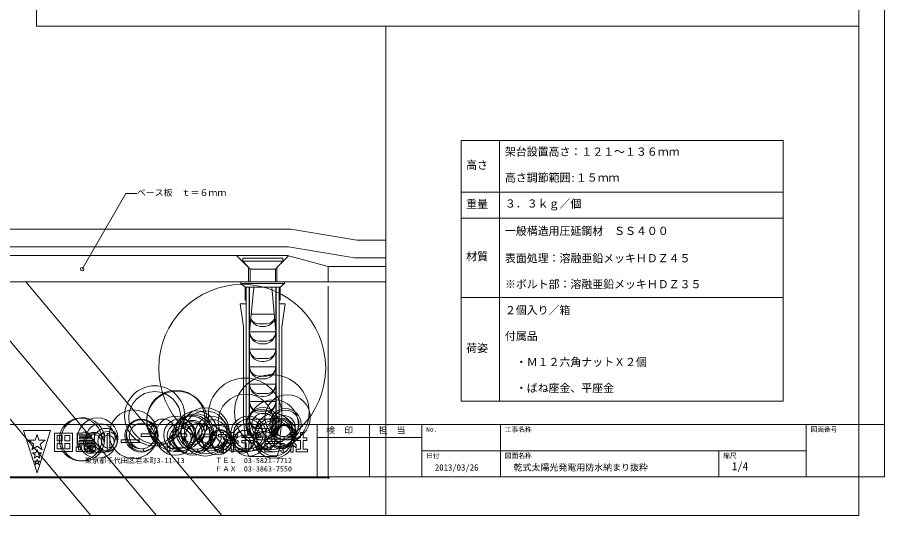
# Model space of a CAD drawing. Units: millimetres, scale not verified. Extents: x -199 to 207, y -137 to 147.
# Drawn here: x 8.3 to 207, y -136.8 to -22.8 of the extents above; entities that cross this region are included whole.
import ezdxf
from ezdxf.enums import TextEntityAlignment as Align

# ---------------------------------------------------------------- set-up
doc = ezdxf.new("R2010")
doc.units = ezdxf.units.MM
doc.header["$LTSCALE"] = 0.5
for name, color, linetype, lineweight in [('0-0_0', 7, 'Continuous', 18), ('0-1_WAKU', 7, 'Continuous', 18), ('0-3_KUTAI', 3, 'Continuous', 18), ('0-4_BOUSUI', 1, 'Continuous', 18), ('0-5_MOJI', 7, 'Continuous', 18), ('0-6_HATCH', 9, 'Continuous', 18), ('0-7_sunpo', 7, 'Continuous', 18), ('0-8_KANAMONO_SCREW', 4, 'Continuous', 18), ('0-9_KANAMONO', 4, 'Continuous', 18)]:
    doc.layers.add(name, color=color, linetype=linetype, lineweight=lineweight)
doc.styles.add('ＭＳ ゴシック', font='')
doc.styles.get('ＭＳ ゴシック').set_extended_font_data('MS Gothic')

# ---------------------------------------------------------------- blocks, each defined once
blk = doc.blocks.new('_Dot')
at = {"layer": '0-0_0', "lineweight": 9}
for p, q in [((-0.5, 0), (-1, 0)), ((0.25, 0), (-0.25, 0))]:
    blk.add_line(p, q, dxfattribs=at)
blk.add_circle((0, 0), 0.25, dxfattribs=at)

msp = doc.modelspace()

# ---------------------------------------------------------------- linework, layer by layer
at = {"layer": '0-0_0'}
msp.add_line((92.6984, -136.7994), (92.6984, -24.7994), dxfattribs=at)
at = {"layer": '0-1_WAKU'}
for p, q in [((12.7209, -24.7994), (12.7209, 126.2006)), ((12.7209, -24.7994), (201.0191, -24.7994)), ((76.9501, -127.9525), (76.9501, -115.9525)), ((88.9501, -127.9525), (88.9501, -115.9525)), ((100.9501, -127.9525), (100.9501, -115.9525)), ((118.9501, -127.9525), (118.9501, -115.9525)), ((188.9501, -127.9525), (188.9501, -115.9525)), ((51.0355, -118.7663), (52.402, -118.7663)), ((56.8691, -117.8389), (56.3706, -117.8389)), ((65.0368, -119.456), (65.0368, -118.8312)), ((66.0252, -118.5176), (66.761, -117.7869)), ((67.1608, -118.3038), (66.4538, -118.9177)), ((66.761, -117.7869), (67.5667, -117.7869)), ((69.3923, -118.8312), (69.3923, -119.456)), ((76.9501, -118.9525), (100.9501, -118.9525)), ((30.692, -119.2741), (31.3179, -119.2741)), ((40.8487, -120.213), (40.8487, -120.7841)), ((49.5494, -119.6455), (49.5494, -120.2962)), ((52.2246, -119.6098), (50.5175, -121.375)), ((56.0532, -119.3967), (56.5764, -119.3967)), ((62.8154, -120.8463), (64.186, -122.2276)), ((65.5942, -119.2949), (68.7181, -119.2949)), ((71.063, -119.7863), (70.2812, -120.483)), ((70.2812, -120.483), (70.2812, -121.167)), ((25.712, -122.1385), (25.3742, -122.1771)), ((26.999, -122.167), (26.999, -121.4361)), ((29.6357, -121.9004), (28.9093, -122.043)), ((37.2201, -122.0541), (37.2201, -121.4662)), ((45.1103, -121.4963), (45.1103, -122.128)), ((49.6477, -121.5716), (49.6477, -122.1541)), ((56.1661, -121.4516), (56.1661, -122.174)), ((58.8704, -122.174), (58.8704, -121.4516)), ((62.433, -121.3192), (62.433, -121.8956)), ((64.186, -122.2276), (64.186, -121.4857)), ((100.9501, -121.9525), (188.9501, -121.9525)), ((168.9501, -127.9525), (168.9501, -121.9525))]:
    msp.add_line(p, q, dxfattribs=at)
for points in [[(-193.0499, -127.9525), (206.9501, -127.9525), (206.9501, 147.0475), (-193.0499, 147.0475)], [(-198.9809, -136.7994), (201.0191, -136.7994), (201.0191, 138.2006), (-198.9809, 138.2006)], [(206.9501, -127.9525), (-193.0499, -127.9525), (-193.0499, -115.9525), (206.9501, -115.9525)], [(16.8303, -117.9073), (20.9408, -117.9073), (20.9408, -122.101), (16.8303, -122.101)], [(17.4111, -118.4689), (18.6021, -118.4689), (18.6021, -119.7185), (17.4111, -119.7185)], [(19.1732, -118.4689), (20.3596, -118.4689), (20.3596, -119.7185), (19.1732, -119.7185)], [(25.4131, -118.6079), (22.5866, -118.6079), (22.5866, -118.2993), (25.4131, -118.2993)], [(22.5866, -119.2626), (25.4131, -119.2626), (25.4131, -118.9551), (22.5866, -118.9551)], [(45.0948, -118.7482), (47.1209, -118.7482), (47.1209, -118.1189), (45.0948, -118.1189)], [(52.6579, -118.4797), (53.0798, -118.4797), (53.0798, -117.7637), (52.6579, -117.7637)], [(53.2387, -117.7637), (53.6539, -117.7637), (53.6539, -118.4797), (53.2387, -118.4797)], [(73.1758, -119.0191), (72.3126, -119.0191), (72.3126, -119.6291), (73.1758, -119.6291), (73.1758, -121.6105), (72.2046, -121.6105), (72.2046, -122.2117), (74.7385, -122.2117), (74.7385, -121.6105), (73.7664, -121.6105), (73.7664, -119.6291), (74.6313, -119.6291), (74.6313, -119.0191), (73.7664, -119.0191), (73.7664, -117.8031), (73.1758, -117.8031)], [(17.4111, -120.275), (18.6021, -120.275), (18.6021, -121.549), (17.4111, -121.549)], [(19.1732, -120.275), (20.3596, -120.275), (20.3596, -121.549), (19.1732, -121.549)], [(32.1161, -120.0992), (36.1935, -120.0992), (36.1935, -119.4928), (32.1161, -119.4928)]]:
    msp.add_lwpolyline(points, close=True, dxfattribs=at)
at = {"layer": '0-1_WAKU', "color": 1}
for points in [[(9.6951, -117.3253), (12.8237, -127.0453), (15.9535, -117.3253)], [(12.8237, -118.2045), (12.3794, -119.5705), (10.9432, -119.571), (12.1047, -120.4159), (11.6612, -121.7819), (12.8237, -120.9384), (13.9864, -121.7819), (13.5433, -120.4159), (14.7051, -119.571), (13.2687, -119.5705)], [(12.824, -121.6969), (12.5795, -122.4478), (11.7895, -122.4478), (12.4282, -122.9135), (12.1853, -123.6645), (12.824, -123.2002), (13.4638, -123.6645), (13.2194, -122.9135), (13.8586, -122.4478), (13.0691, -122.4478)], [(12.824, -123.8511), (12.672, -124.3168), (12.1821, -124.3173), (12.5786, -124.6051), (12.4269, -125.0711), (12.824, -124.7835), (13.2202, -125.0711), (13.0694, -124.6051), (13.4663, -124.3173), (12.9757, -124.3168)]]:
    msp.add_lwpolyline(points, close=True, dxfattribs=at)
at = {"layer": '0-1_WAKU'}
for points in [[(25.6575, -121.2551), (25.6575, -120.9177), (23.6314, -120.9177), (23.6314, -121.75), (24.2805, -121.75), (24.2805, -121.1555), (24.8423, -121.1555), (24.8423, -122.0939), (21.8009, -122.0939), (21.8009, -121.1555), (22.3525, -121.1555), (22.3525, -121.75), (23.0455, -121.75), (23.0455, -120.9177), (21.9959, -120.9177), (21.9959, -117.9496), (23.3237, -117.9496), (23.3874, -117.7106), (23.9926, -117.7106), (23.9244, -117.9496), (26.0041, -117.9496), (26.0041, -119.6059), (22.5866, -119.6059), (22.5866, -119.9169), (26.175, -119.9169), (26.175, -120.2613), (22.5866, -120.2613), (22.5866, -120.5747), (26.2387, -120.5747), (26.2387, -121.2838)], [(27.6893, -119.2918), (27.6893, -118.0045), (28.3058, -118.0045), (28.3058, -119.2378)], [(28.9093, -122.043), (28.9093, -117.9996), (29.5258, -117.9996), (29.5258, -121.2551)], [(39.7655, -118.7057), (36.6446, -118.7057), (36.6446, -118.1143), (40.4791, -118.1143)], [(44.344, -118.5167), (43.6606, -118.5167), (42.4561, -119.6766)], [(48.8974, -118.8899), (48.2161, -118.8899), (47.9538, -119.9384)], [(53.0687, -118.6313), (52.51, -118.6313), (52.51, -118.1794), (50.545, -118.1794)], [(55.0041, -120.5043), (55.0041, -122.2329), (55.5556, -122.2329), (55.5556, -119.9089), (56.0824, -120.5632), (56.0824, -119.792), (55.5556, -119.2017), (55.5556, -118.8057), (56.0488, -118.8057), (56.0488, -118.2736), (55.5556, -118.2736), (55.5556, -117.7615), (55.0041, -117.7615), (55.0041, -118.2736), (54.4135, -118.2736), (54.4135, -118.8057), (55.0041, -118.8057), (55.0041, -119.0501)], [(56.7522, -118.8057), (57.2887, -118.8057), (57.2887, -119.6506), (56.2387, -119.6506), (56.2387, -120.1878), (57.0638, -120.1878)], [(58.0457, -120.1878), (58.8704, -120.1878), (58.8704, -119.6506), (57.8593, -119.6506), (57.8593, -118.8057), (58.7779, -118.8057), (58.7779, -118.2542), (57.8593, -118.2542), (57.8593, -117.7615), (57.2887, -117.7615), (57.2887, -118.2542), (56.8398, -118.2542)], [(63.0629, -118.9328), (64.186, -118.9328), (64.186, -118.3569), (63.9567, -118.3569), (63.8589, -117.7615), (63.4144, -117.7615), (63.5123, -118.3569), (63.0629, -118.3569), (63.0629, -117.7615), (62.4622, -117.7615), (62.4622, -118.3569), (59.7292, -118.3569), (59.7292, -118.9328), (62.4622, -118.9328)], [(72.0731, -118.804), (72.0731, -118.2916), (71.472, -118.2916), (71.472, -117.8031), (70.9058, -117.8031), (70.9058, -118.2916), (70.2812, -118.2916), (70.2812, -118.8332), (71.4915, -118.8332)], [(42.5986, -120.2657), (42.5986, -122.2161), (43.2298, -122.2161), (43.2298, -119.9115)], [(54.4135, -120.4892), (54.4135, -121.3099), (55.0041, -120.5043)], [(57.2887, -120.8168), (57.2887, -122.2276), (57.8593, -122.2276), (57.8593, -120.8119)], [(59.7292, -122.1692), (59.7292, -121.6074), (60.7097, -121.5981), (60.7097, -120.1727), (59.7292, -120.1727), (59.7292, -119.6211), (62.3113, -119.6211), (62.3113, -120.1727), (61.3104, -120.1727), (61.3104, -121.5645)], [(66.6278, -121.6561), (66.3295, -121.6612), (66.0435, -121.6623), (66.4047, -120.8814), (69.3923, -120.8814), (69.3923, -120.3343), (65.0368, -120.3343), (65.0368, -120.8814), (65.7212, -120.8814), (65.3697, -121.6623), (65.0368, -121.6623), (65.0368, -122.1944), (65.9744, -122.1944), (67.2912, -122.1678)], [(69.0063, -119.3781), (69.0063, -119.8367), (65.3352, -119.8367), (65.3352, -119.3684)], [(68.5822, -121.931), (68.738, -122.2528), (69.3923, -122.2528), (68.8305, -121.0523), (68.1718, -121.0523), (68.3671, -121.472)], [(70.9253, -120.7177), (70.9253, -122.2701), (71.4915, -122.2701), (71.4915, -120.6592), (72.1754, -121.2639), (72.1754, -120.5857), (71.5304, -120.0585)], [(25.3742, -122.1771), (25.1325, -122.1771), (25.1325, -121.611), (25.3206, -121.611)]]:
    msp.add_lwpolyline(points, dxfattribs=at)
for centre, radius in [((59.8119, -103.0469), 19.1225), ((66.6018, -113.1051), 8.5511), ((39.7843, -113.9782), 6.8886), ((60.4927, -113.7322), 8.4156), ((39.7893, -114.362), 5.9461), ((44.8623, -115.2173), 6.9151), ((44.666, -114.8252), 6.6859), ((60.6425, -115.2972), 6.3028), ((70.2247, -114.3366), 5.1867), ((67.0026, -115.956), 5.6822), ((34.9282, -118.1838), 5.5513), ((49.3135, -117.49), 4.6761), ((51.3448, -117.6589), 5.5272), ((51.4733, -117.7412), 4.8983), ((64.1908, -116.0246), 3.5341), ((64.5566, -115.7622), 3.6819), ((69.7245, -115.8606), 3.5787), ((69.7439, -115.773), 3.0783), ((22.8027, -119.371), 4.8873), ((23.3295, -119.3567), 4.9777), ((26.7213, -119.0454), 4.6023), ((36.6999, -118.4949), 3.754), ((36.9032, -118.436), 3.632), ((36.6609, -118.1991), 3.3146), ((41.6818, -117.5325), 2.8383), ((44.4566, -118.528), 4.4555), ((45.5347, -118.3694), 3.6926), ((48.157, -118.3135), 4.2691), ((48.484, -118.3805), 4.5916), ((49.199, -117.5644), 4.0322), ((48.4745, -117.7654), 2.7496), ((52.9362, -117.9926), 3.9017), ((53.1222, -118.0706), 3.217), ((61.192, -118.0718), 4.0202), ((61.2242, -118.136), 3.4051), ((64.7164, -116.1067), 2.7433), ((67.0581, -119.0739), 4.598), ((67.1559, -117.7915), 4.3784), ((67.1241, -119.0862), 4.064), ((68.7108, -118.0084), 3.4862), ((69.2671, -116.6008), 2.7086), ((69.2225, -116.7972), 1.9291), ((27.3721, -119.0969), 3.3246), ((28.5617, -119.5323), 2.6991), ((36.8538, -118.5747), 2.9146), ((45.558, -118.5127), 2.8921), ((45.9992, -119.1453), 2.7941), ((45.8939, -119.0911), 2.2274), ((48.2037, -117.6606), 2.3981), ((49.7999, -118.9106), 3.176), ((52.2428, -118.7578), 2.7767), ((54.1514, -119.4898), 3.4064), ((54.8026, -119.5006), 2.3633), ((61.36, -119.4474), 3.7572), ((69.1035, -118.7924), 2.6506), ((69.296, -118.4191), 2.2342), ((69.7748, -118.485), 2.3204), ((25.8418, -120.1168), 2.3542), ((25.7803, -120.073), 1.8285), ((28.9759, -119.7813), 2.2195), ((29.0669, -119.8646), 1.4642), ((54.8557, -119.6276), 2.2459), ((55.1354, -120.323), 2.1187), ((59.9225, -120.5002), 1.977), ((60.291, -119.5902), 2.3234), ((60.304, -119.6528), 2.3002), ((65.2221, -119.6968), 2.0673), ((24.9392, -121.3144), 1.2999), ((25.1192, -121.2608), 0.5383), ((25.331, -121.2022), 0.4089), ((25.5751, -121.5228), 0.6307), ((25.3805, -121.3361), 0.2666)]:
    msp.add_circle(centre, radius, dxfattribs=at)
at = {"layer": '0-3_KUTAI'}
msp.add_line((-198.9809, -83.2994), (92.6984, -83.2994), dxfattribs=at)
at = {"layer": '0-4_BOUSUI'}
msp.add_line((79.5191, -79.7994), (92.6984, -79.7994), dxfattribs=at)
for points in [[(-38.7309, -71.2994), (70.9712, -71.2994), (86.0513, -73.7994), (92.6984, -73.7994)], [(92.6984, -77.7994), (85.5299, -77.7994), (70.4497, -75.2994), (-38.7309, -75.2994)]]:
    msp.add_lwpolyline(points, dxfattribs=at)
at = {"layer": '0-5_MOJI'}
for p, q in [((109.9838, -50.9556), (183.7338, -50.9556)), ((109.9838, -110.6431), (109.9838, -50.9556)), ((118.7338, -110.6431), (118.7338, -50.9556)), ((183.7338, -110.6431), (183.7338, -50.9556)), ((109.9838, -62.8306), (183.7338, -62.8306)), ((109.9838, -68.7681), (183.7338, -68.7681)), ((109.9838, -86.8931), (183.7338, -86.8931)), ((109.9838, -110.6431), (183.7338, -110.6431))]:
    msp.add_line(p, q, dxfattribs=at)
at = {"layer": '0-6_HATCH'}
for p, q in [((25.1609, -136.7994), (-19.7309, -83.2994)), ((40.1609, -136.7994), (-4.7309, -83.2994)), ((55.1609, -136.7994), (10.2691, -83.2994))]:
    msp.add_line(p, q, dxfattribs=at)
at = {"layer": '0-7_sunpo'}
for p, q in [((79.5191, -84.2994), (79.5191, -128.1225)), ((-188.1809, -128.1225), (78.7191, -128.1225))]:
    msp.add_line(p, q, dxfattribs=at)
msp.add_lwpolyline([(23.1663, -80.4086), (33.1663, -63.0881), (35.6663, -63.0881)], dxfattribs=at)
msp.add_circle((23.1663, -80.4086), 0.4, dxfattribs=at)
at = {"layer": '0-8_KANAMONO_SCREW'}
for p, q in [((69.0891, -78.5943), (59.9491, -78.5943)), ((67.4191, -80.4352), (61.6191, -80.4352)), ((64.5191, -83.2994), (59.5191, -83.2994)), ((59.5191, -83.2994), (59.5191, -83.6994)), ((64.5191, -83.2994), (69.5191, -83.2994)), ((69.5191, -83.2994), (69.5191, -83.6994)), ((64.5191, -83.6994), (59.5191, -83.6994)), ((60.5191, -84.4994), (59.5191, -83.6994)), ((64.5191, -84.4994), (60.5191, -84.4994)), ((60.5191, -84.4994), (60.5191, -87.4994)), ((62.4555, -84.4994), (61.521, -94.7255)), ((61.521, -84.4994), (61.521, -114.7255)), ((64.5191, -83.6994), (69.5191, -83.6994)), ((64.5191, -84.4994), (68.5191, -84.4994)), ((67.5173, -84.4994), (67.5173, -114.7255)), ((68.5191, -84.4994), (69.5191, -83.6994)), ((68.5191, -84.4994), (68.5191, -87.4994)), ((60.1191, -93.5794), (59.3591, -88.3794)), ((60.7191, -88.3794), (59.3591, -88.3794)), ((60.7191, -87.4994), (60.5191, -87.4994)), ((68.3191, -87.4994), (68.5191, -87.4994)), ((68.3191, -88.3794), (69.6791, -88.3794)), ((68.9191, -93.5794), (69.6791, -88.3794)), ((61.8865, -90.7255), (64.5191, -90.7255)), ((67.1517, -90.7255), (64.5191, -90.7255)), ((63.681, -92.8855), (64.5191, -92.8855)), ((65.3573, -92.8855), (64.5191, -92.8855)), ((61.521, -94.7255), (64.5191, -94.7255)), ((64.321, -93.5255), (64.5191, -93.5255)), ((64.7173, -93.5255), (64.5191, -93.5255)), ((63.681, -96.8855), (64.5191, -96.8855)), ((65.3573, -96.8855), (64.5191, -96.8855)), ((61.521, -98.7255), (64.5191, -98.7255)), ((64.321, -97.5255), (64.5191, -97.5255)), ((64.7173, -97.5255), (64.5191, -97.5255)), ((67.5173, -98.7255), (64.5191, -98.7255)), ((63.681, -100.8855), (64.5191, -100.8855)), ((65.3573, -100.8855), (64.5191, -100.8855)), ((61.521, -102.7255), (64.5191, -102.7255)), ((64.321, -101.5255), (64.5191, -101.5255)), ((64.7173, -101.5255), (64.5191, -101.5255)), ((67.5173, -102.7255), (64.5191, -102.7255)), ((63.681, -104.8855), (64.5191, -104.8855)), ((65.3573, -104.8855), (64.5191, -104.8855)), ((61.521, -106.7255), (64.5191, -106.7255)), ((64.321, -105.5255), (64.5191, -105.5255)), ((64.7173, -105.5255), (64.5191, -105.5255)), ((67.5173, -106.7255), (64.5191, -106.7255)), ((63.681, -108.8855), (64.5191, -108.8855)), ((65.3573, -108.8855), (64.5191, -108.8855)), ((61.521, -110.7255), (64.5191, -110.7255)), ((64.321, -109.5255), (64.5191, -109.5255)), ((64.7173, -109.5255), (64.5191, -109.5255)), ((67.5173, -110.7255), (64.5191, -110.7255)), ((63.681, -112.8855), (64.5191, -112.8855)), ((65.3573, -112.8855), (64.5191, -112.8855)), ((61.521, -114.7255), (64.5191, -114.7255)), ((64.321, -113.5255), (64.5191, -113.5255)), ((64.7173, -113.5255), (64.5191, -113.5255)), ((67.5173, -114.7255), (64.5191, -114.7255)), ((63.681, -116.8855), (64.5191, -116.8855)), ((65.3573, -116.8855), (64.5191, -116.8855)), ((61.9102, -118.3255), (61.1191, -118.462)), ((64.321, -117.5255), (64.5191, -117.5255)), ((64.7173, -117.5255), (64.5191, -117.5255)), ((67.1281, -118.3255), (67.9191, -118.462)), ((61.3191, -123.2994), (60.5191, -121.1394)), ((67.7191, -123.2994), (68.5191, -121.1394)), ((64.5191, -123.2994), (61.3191, -123.2994)), ((64.5191, -123.2994), (67.7191, -123.2994))]:
    msp.add_line(p, q, dxfattribs=at)
for points in [[(67.4191, -83.2994), (67.4191, -80.4352), (69.0891, -78.5943), (69.0891, -77.9352), (59.9491, -77.9352), (59.9491, -78.5943), (61.6191, -80.4352), (61.6191, -83.2994)], [(60.7191, -84.4994), (60.7191, -115.262), (61.1191, -118.462)], [(61.441, -84.4994), (61.441, -115.217), (61.8291, -118.3357)], [(66.5828, -84.4994), (67.5173, -94.7255), (64.5191, -94.7255)], [(67.5973, -84.4994), (67.5973, -115.217), (67.2092, -118.3357)], [(68.3191, -84.4994), (68.3191, -115.262), (67.9191, -118.462)], [(60.1191, -93.5794), (60.1191, -115.2994), (60.5191, -118.4994), (60.5191, -121.1394)], [(68.9191, -93.5794), (68.9191, -115.2994), (68.5191, -118.4994), (68.5191, -121.1394)]]:
    msp.add_lwpolyline(points, dxfattribs=at)
for centre, radius, start, end in [((64.321, -90.7255), 2.8, 204.79913, 270), ((63.681, -90.7255), 2.16, 208.95352, 270), ((64.7173, -90.7255), 2.8, 270, 335.20087), ((65.3573, -90.7255), 2.16, 270, 331.04648), ((64.321, -94.7255), 2.8, 180, 270), ((63.681, -94.7255), 2.16, 180, 270), ((64.7173, -94.7255), 2.8, 270, 0), ((65.3573, -94.7255), 2.16, 270, 0), ((64.321, -98.7255), 2.8, 180, 270), ((63.681, -98.7255), 2.16, 180, 270), ((64.7173, -98.7255), 2.8, 270, 0), ((65.3573, -98.7255), 2.16, 270, 0), ((64.321, -102.7255), 2.8, 180, 270), ((63.681, -102.7255), 2.16, 180, 270), ((64.7173, -102.7255), 2.8, 270, 0), ((65.3573, -102.7255), 2.16, 270, 0), ((64.321, -106.7255), 2.8, 180, 270), ((63.681, -106.7255), 2.16, 180, 270), ((64.7173, -106.7255), 2.8, 270, 0), ((65.3573, -106.7255), 2.16, 270, 0), ((64.321, -110.7255), 2.8, 180, 270), ((63.681, -110.7255), 2.16, 180, 270), ((64.7173, -110.7255), 2.8, 270, 0), ((65.3573, -110.7255), 2.16, 270, 0), ((64.321, -114.7255), 2.8, 180, 270), ((63.681, -114.7255), 2.16, 180, 270), ((64.7173, -114.7255), 2.8, 270, 0), ((65.3573, -114.7255), 2.16, 270, 0)]:
    msp.add_arc(centre, radius, start, end, dxfattribs=at)
at = {"layer": '0-9_KANAMONO'}
msp.add_lwpolyline([(-54.7309, -77.2994), (70.189, -77.2994), (79.5191, -79.7994), (79.5191, -83.2994), (-54.7309, -83.2994), (-188.9809, -83.2994), (-188.9809, -79.7994), (-179.6508, -77.2994)], close=True, dxfattribs=at)
at = {"layer": '0-9_KANAMONO', "color": 5}
for points in [[(58.5191, -77.2994), (61.2691, -80.0494), (61.2691, -83.2994)], [(70.4494, -77.3691), (67.7691, -80.0494), (67.7691, -83.2994)]]:
    msp.add_lwpolyline(points, dxfattribs=at)

# ---------------------------------------------------------------- block references
at = {"layer": '0-7_sunpo', "xscale": 0.8, "yscale": 0.8}
msp.add_blockref('_Dot', (79.5191, -128.1225), dxfattribs=at)

# ---------------------------------------------------------------- texts
at = {"layer": '0-1_WAKU', "style": 'ＭＳ ゴシック'}
for s, height, p in [('検\u3000印', 1.466, (79.0516, -118.4525)), ('担\u3000当', 1.466, (91.0516, -118.4525)), ('No.', 1.1, (101.9501, -117.9525)), ('工事名称', 1.1, (119.9501, -117.9525)), ('図面番号', 1.1, (189.9501, -117.9525)), ('日付', 1.1, (101.9501, -123.9525)), ('図面名称', 1.1, (119.9501, -123.9525)), ('縮尺', 1.1, (169.9501, -123.9525)), ('東京都千代田区岩本町3-11-13', 1.173, (23.7939, -125.1256)), ('ＴＥＬ\u300003-5821-7712', 1.173, (53.6363, -125.1256)), ('2013/03/26', 1.466, (103.9501, -126.9525)), ('乾式太陽光発電用防水納まり抜粋', 1.466, (121.9501, -126.9525)), ('1/4', 1.833, (171.9501, -126.9525)), ('ＦＡＸ\u300003-3863-7550', 1.173, (53.6363, -127.0456))]:
    msp.add_text(s, height=height, dxfattribs=at).set_placement(p, align=Align.BOTTOM_LEFT)
at = {"layer": '0-5_MOJI', "style": 'ＭＳ ゴシック'}
for s, p in [('架台設置高さ：１２１～１３６ｍｍ', (119.9838, -55.0181)), ('高さ', (111.11, -58.0733)), ('高さ調節範囲:１５ｍｍ', (119.9838, -60.9556)), ('重量', (111.11, -66.9859)), ('３．３ｋｇ／個', (119.9838, -66.8931)), ('一般構造用圧延鋼材\u3000ＳＳ４００', (119.9838, -73.1431)), ('材質', (111.11, -78.9727)), ('表面処理：溶融亜鉛メッキＨＤＺ４５', (119.9838, -79.3931)), ('※ボルト部：溶融亜鉛メッキＨＤＺ３５', (119.9838, -85.3306)), ('２個入り／箱', (119.9838, -91.2681)), ('付属品', (119.9838, -97.2056)), ('荷姿', (111.11, -99.9483)), ('\u3000・Ｍ１２六角ナットＸ２個', (119.9838, -103.1431)), ('\u3000・ばね座金、平座金', (119.9838, -109.0806))]:
    msp.add_text(s, height=1.833, dxfattribs=at).set_placement(p, align=Align.BOTTOM_LEFT)
at = {"layer": '0-7_sunpo', "style": 'ＭＳ ゴシック'}
msp.add_text('ベース板\u3000ｔ＝６ｍｍ', height=1.466, dxfattribs=at).set_placement((35.6663, -64.0881), align=Align.BOTTOM_LEFT)

doc.saveas('drawing.dxf')
